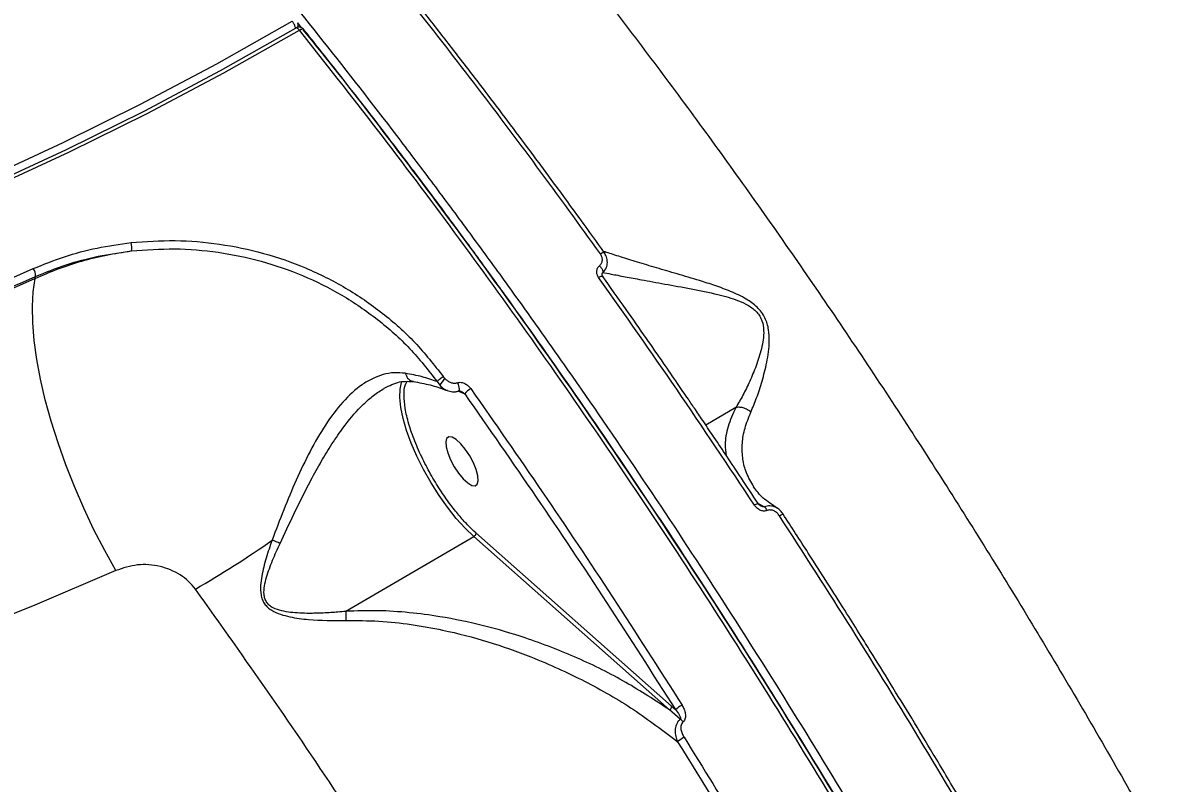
# Model space of a CAD drawing. Header units: millimetres. Extents: x -5609 to 5139, y -3980 to 3221.
# Drawn here: x 2869.7 to 3054.2, y -68.9 to 53.6 of the extents above; entities that cross this region are included whole.
import ezdxf

# ---------------------------------------------------------------- set-up
doc = ezdxf.new("R2010")
doc.units = ezdxf.units.MM
doc.layers.add('DIKOM_ОБЪЕКТ', color=7, linetype='Continuous')
doc.layers.add('DIKOM_РАЗМЕР_ОБЪЕКТА', color=7, linetype='Continuous')
doc.styles.add('style1', font='arial.ttf', dxfattribs={"width": 0.8})
doc.dimstyles.new('1-50', dxfattribs={"dimtxt": 300, "dimasz": 200, "dimexe": 100, "dimexo": 0, "dimgap": 100, "dimtad": 1, "dimtxsty": 'style1', "dimcen": 200, "dimclrd": 7, "dimclre": 7, "dimclrt": 7, "dimadec": 1, "dimazin": 2, "dimtfac": 1, "dimtmove": 0, "dimatfit": 2, "dimfxl": 0, "dimlwd": 25, "dimlwe": 18, "dimarcsym": 0})

# ---------------------------------------------------------------- blocks, each defined once
blk = doc.blocks.new('A$Cc336a1e3')
at = {"color": 7, "linetype": 'Continuous', "lineweight": 15}
for p, q in [((5734.13, 1325.81), (5734.18, 1326.15)), ((5691.85, 1285.36), (5691.9, 1285.69)), ((5756.61, 1268.73), (5757.03, 1268.15)), ((5757.89, 1269.18), (5757.56, 1269.56)), ((5757.88, 1267.43), (5758.21, 1267.3)), ((5807.62, 1251.75), (5807.45, 1252.1)), ((5741.91, 1231.73), (5762.49, 1243.77)), ((5762.49, 1243.77), (5794.04, 1215.83)), ((5794.37, 1216.43), (5762.82, 1244.37)), ((5794.37, 1216.43), (5795, 1215.88)), ((5795.78, 1214.34), (5794.04, 1215.83))]:
    blk.add_line(p, q, dxfattribs=at)
at = {"color": 8, "linetype": 'Continuous', "lineweight": 15}
for p, q in [((5734.76, 1325.75), (5734.14, 1326.52)), ((5760.06, 1267.22), (5761.04, 1266.75)), ((5804.71, 1264.56), (5799.89, 1261.73)), ((5808.33, 1249.07), (5809.34, 1248.57))]:
    blk.add_line(p, q, dxfattribs=at)
at = {"color": 7, "linetype": 'Continuous', "lineweight": 15, "flags": 128}
for points in [[(5453.86, 1257.97), (5467.77, 1257.53), (5481.68, 1257.47), (5495.57, 1257.79), (5509.44, 1258.48), (5523.28, 1259.56), (5537.08, 1261.01), (5550.83, 1262.83), (5564.52, 1265.04), (5578.15, 1267.61), (5591.7, 1270.56), (5605.17, 1273.88), (5618.54, 1277.56), (5631.81, 1281.61), (5644.97, 1286.03), (5658, 1290.8), (5670.92, 1295.93), (5683.69, 1301.41), (5696.32, 1307.25), (5708.79, 1313.42), (5721.11, 1319.94), (5733.25, 1326.8)], [(5453.89, 1256.75), (5467.83, 1256.31), (5481.76, 1256.25), (5495.68, 1256.57), (5509.59, 1257.26), (5523.46, 1258.34), (5537.28, 1259.79), (5551.07, 1261.63), (5564.79, 1263.83), (5578.44, 1266.41), (5592.02, 1269.37), (5605.52, 1272.69), (5618.92, 1276.39), (5632.22, 1280.44), (5645.4, 1284.87), (5658.47, 1289.65), (5671.41, 1294.79), (5684.21, 1300.29), (5696.86, 1306.13), (5709.37, 1312.32), (5721.71, 1318.86), (5733.88, 1325.73)], [(5454.18, 1256.31), (5468.13, 1255.87), (5482.08, 1255.81), (5496.01, 1256.13), (5509.93, 1256.83), (5523.81, 1257.9), (5537.65, 1259.36), (5551.44, 1261.19), (5565.18, 1263.4), (5578.84, 1265.98), (5592.44, 1268.94), (5605.94, 1272.27), (5619.35, 1275.96), (5632.66, 1280.03), (5645.86, 1284.45), (5658.94, 1289.24), (5671.89, 1294.39), (5684.7, 1299.89), (5697.37, 1305.74), (5709.88, 1311.93), (5722.23, 1318.47), (5734.41, 1325.35)], [(5782.91, 1289.33), (5783.06, 1289.41), (5783.2, 1289.47), (5783.32, 1289.52), (5783.42, 1289.54), (5783.5, 1289.55), (5783.56, 1289.53), (5783.59, 1289.49), (5783.58, 1289.44)], [(5674.95, 1279.95), (5677.04, 1280.8), (5679.12, 1281.65), (5681.19, 1282.51), (5683.27, 1283.38), (5685.34, 1284.26), (5687.4, 1285.15), (5689.46, 1286.04), (5691.52, 1286.95)], [(5691.85, 1285.36), (5689.77, 1284.44), (5687.69, 1283.54), (5685.61, 1282.64), (5683.52, 1281.76), (5681.43, 1280.88), (5679.33, 1280.01), (5677.23, 1279.15), (5675.13, 1278.3)], [(5675.29, 1278.68), (5677.38, 1279.53), (5679.46, 1280.38), (5681.54, 1281.24), (5683.62, 1282.12), (5685.69, 1283), (5687.76, 1283.89), (5689.83, 1284.78), (5691.9, 1285.69)], [(5704.84, 1238.29), (5703.03, 1241.52), (5701.3, 1244.87), (5699.67, 1248.32), (5698.15, 1251.82), (5696.76, 1255.35), (5695.51, 1258.88), (5694.4, 1262.37), (5693.46, 1265.79), (5692.68, 1269.12), (5692.08, 1272.31), (5691.66, 1275.34), (5691.43, 1278.19), (5691.38, 1280.82), (5691.52, 1283.22), (5691.85, 1285.36)], [(5758.49, 1259.84), (5758.13, 1259.59), (5757.98, 1259.04), (5758.04, 1258.23), (5758.3, 1257.24), (5758.76, 1256.13), (5759.36, 1255.01), (5760.06, 1253.96), (5760.8, 1253.06), (5761.53, 1252.4), (5762.18, 1252.02), (5762.71, 1251.95), (5763.06, 1252.2), (5763.22, 1252.75), (5763.16, 1253.56), (5762.89, 1254.55), (5762.44, 1255.66), (5761.84, 1256.78), (5761.14, 1257.83), (5760.39, 1258.73), (5759.66, 1259.39), (5759.01, 1259.77), (5758.49, 1259.84)], [(5704.84, 1238.29), (5691.78, 1232.7), (5678.6, 1227.45), (5665.29, 1222.53), (5651.87, 1217.95), (5638.35, 1213.7), (5624.72, 1209.8), (5611.01, 1206.23), (5597.21, 1203.02), (5583.34, 1200.15), (5569.4, 1197.63), (5555.39, 1195.45), (5541.34, 1193.63), (5527.24, 1192.16), (5513.1, 1191.05)]]:
    blk.add_lwpolyline(points, dxfattribs=at)
at = {"color": 8, "linetype": 'Continuous', "lineweight": 15, "flags": 128}
for points in [[(5782.62, 1285.52), (5782.78, 1285.6), (5782.92, 1285.67), (5783.05, 1285.72), (5783.15, 1285.74), (5783.23, 1285.74), (5783.28, 1285.72), (5783.29, 1285.69)], [(5762.49, 1243.77), (5761.09, 1245.12), (5759.68, 1246.7), (5758.27, 1248.48), (5756.91, 1250.41), (5755.61, 1252.45), (5754.42, 1254.57), (5753.35, 1256.71), (5752.43, 1258.82), (5751.68, 1260.87), (5751.11, 1262.8), (5750.74, 1264.58), (5750.58, 1266.17), (5750.62, 1267.52), (5750.87, 1268.62), (5750.93, 1268.75)], [(5759.86, 1268.55), (5759.97, 1268.29), (5760.06, 1268.03), (5760.12, 1267.77), (5760.15, 1267.54), (5760.14, 1267.37), (5760.09, 1267.26), (5760.06, 1267.23)], [(5807.71, 1248.84), (5807.87, 1248.93), (5808.01, 1249), (5808.13, 1249.05), (5808.23, 1249.09), (5808.29, 1249.1), (5808.33, 1249.09), (5808.34, 1249.09)], [(5811.75, 1247.13), (5811.9, 1247.21), (5812.03, 1247.28), (5812.15, 1247.34), (5812.25, 1247.37), (5812.32, 1247.39), (5812.36, 1247.39), (5812.38, 1247.37), (5812.37, 1247.36)]]:
    blk.add_lwpolyline(points, dxfattribs=at)
at = {"color": 7, "linetype": 'Continuous', "lineweight": 15}
for centre, radius, start, end in [((5703.63, 1290.27), 3.75, 352.6957, 13.2509), ((5689.83, 1285.76), 2.07, 358.0821, 34.9482), ((5760.14, 1266.42), 3.56, 129.2597, 151.0532), ((5763.27, 1265.19), 2.72, 117.3799, 145.0474), ((5808.37, 1247.39), 1.52, 22.2416, 50.6757), ((5637.41, 1374.49), 160.66, 299.9578, 305.1884), ((5724.24, 1227.06), 17.12, 65.7386, 70.3797), ((5793.74, 1216.4), 0.636, 298.1381, 3.4667), ((5799.15, 1211.03), 6.38, 118.9985, 130.5668), ((5794.45, 1212.48), 2.28, 38.9405, 54.5864), ((5800.25, 1204.59), 7.85, 119.482, 128.6433)]:
    blk.add_arc(centre, radius, start, end, dxfattribs=at)
at = {"color": 8, "linetype": 'Continuous', "lineweight": 15}
blk.add_arc((5758.5, 1269.04), 1.72, 211.1813, 261.3606, dxfattribs=at)
at = {"color": 7, "linetype": 'Continuous', "lineweight": 15}
for points, knots in [([(5846.46, 1626.73), (5852.74, 1625.24), (5865.3, 1622.26), (5884.56, 1617.03), (5904.06, 1611.25), (5923.8, 1604.87), (5943.27, 1598.08), (5962.4, 1590.93), (5981.15, 1583.49), (5996.6, 1576.98), (6008.74, 1571.67), (6017.56, 1567.7), (6026.37, 1563.64), (6035.16, 1559.49), (6047.17, 1553.68), (6062.43, 1546.02), (6080.89, 1536.29), (6099.35, 1526.08), (6117.74, 1515.39), (6135.6, 1504.51), (6152.88, 1493.46), (6169.54, 1482.3), (6182.25, 1473.38), (6191.23, 1466.86), (6196.63, 1462.88), (6201.98, 1458.86), (6207.29, 1454.81), (6212.56, 1450.73), (6217.77, 1446.61), (6226.05, 1439.95), (6237.21, 1430.67), (6250.88, 1418.68), (6264.03, 1406.49), (6276.58, 1394.13), (6288.21, 1381.91), (6298.92, 1369.89), (6308.71, 1358.08), (6315.92, 1348.67), (6320.98, 1341.65), (6324.21, 1337), (6327.31, 1332.36), (6330.29, 1327.73), (6333.13, 1323.11), (6337.21, 1316.17), (6342.15, 1306.98), (6347.39, 1295.69), (6351.66, 1284.62), (6354.95, 1273.81), (6357.22, 1263.29), (6358.46, 1253.09), (6358.65, 1243.25), (6357.75, 1233.81), (6355.84, 1224.75), (6353.66, 1219.13), (6352.56, 1216.31)], [0, 0, 0, 0, 0.024819, 0.049681, 0.074585, 0.099531, 0.12452, 0.147881, 0.17128, 0.194715, 0.205777, 0.216847, 0.227925, 0.239011, 0.250105, 0.273561, 0.297359, 0.321499, 0.345981, 0.370806, 0.394284, 0.418061, 0.442135, 0.45031, 0.458518, 0.466761, 0.475037, 0.483347, 0.49169, 0.500068, 0.523695, 0.547624, 0.571855, 0.596389, 0.621225, 0.644678, 0.668395, 0.692375, 0.701869, 0.711403, 0.720978, 0.730593, 0.74025, 0.749946, 0.774408, 0.798991, 0.823694, 0.848519, 0.873464, 0.898529, 0.923716, 0.949023, 0.974451, 1, 1, 1, 1]), ([(6351.57, 1214.27), (6352.68, 1217.08), (6354.9, 1222.69), (6356.86, 1231.73), (6357.81, 1241.15), (6357.67, 1250.97), (6356.51, 1260.92), (6354.42, 1270.95), (6351.5, 1281), (6348.47, 1289.21), (6345.85, 1295.42), (6344, 1299.55), (6342.02, 1303.7), (6339.92, 1307.87), (6337.69, 1312.08), (6333.81, 1319.04), (6327.87, 1328.81), (6319.25, 1341.47), (6309.72, 1354.15), (6299.35, 1366.81), (6288.45, 1379.13), (6277.13, 1391.07), (6265.51, 1402.62), (6256.01, 1411.54), (6249.03, 1417.87), (6244.78, 1421.65), (6240.48, 1425.42), (6236.13, 1429.16), (6231.74, 1432.88), (6227.3, 1436.58), (6218.95, 1443.42), (6206.43, 1453.32), (6189.38, 1466.08), (6171.92, 1478.48), (6154.12, 1490.48), (6138.28, 1500.65), (6124.58, 1509.1), (6113.14, 1515.94), (6101.66, 1522.61), (6090.14, 1529.09), (6078.61, 1535.39), (6067.09, 1541.5), (6055.58, 1547.41), (6041.29, 1554.54), (6024.15, 1562.73), (6004.09, 1571.79), (5983.99, 1580.35), (5963.9, 1588.41), (5943.87, 1595.93), (5923.95, 1602.9), (5904.21, 1609.31), (5884.69, 1615.12), (5865.43, 1620.39), (5852.86, 1623.38), (5846.57, 1624.88)], [0, 0, 0, 0, 0.025552, 0.050983, 0.076294, 0.101484, 0.126553, 0.149842, 0.173026, 0.196104, 0.205143, 0.214165, 0.223171, 0.232161, 0.241135, 0.250092, 0.276443, 0.302492, 0.328238, 0.353682, 0.378823, 0.402016, 0.424946, 0.447612, 0.455186, 0.46273, 0.470244, 0.477729, 0.485183, 0.492607, 0.500002, 0.526532, 0.552719, 0.578564, 0.604068, 0.629229, 0.644783, 0.660202, 0.675488, 0.690641, 0.705659, 0.720545, 0.735296, 0.749914, 0.775113, 0.80027, 0.825384, 0.850457, 0.875486, 0.900474, 0.925419, 0.950322, 0.975182, 1, 1, 1, 1]), ([(6351.98, 1215.39), (6352.21, 1215.95), (6352.76, 1217.23), (6353.47, 1219.17), (6354.12, 1221.08), (6354.62, 1222.7), (6355.02, 1224.07), (6355.75, 1226.84), (6356.65, 1231), (6357.42, 1236.73), (6357.9, 1243.92), (6357.66, 1252.93), (6356.23, 1263.6), (6353.76, 1274.33), (6350.38, 1285.03), (6346.03, 1296.03), (6340.71, 1307.28), (6334.44, 1318.77), (6327.24, 1330.46), (6319.13, 1342.32), (6310.11, 1354.35), (6300.22, 1366.48), (6289.48, 1378.71), (6277.93, 1390.97), (6265.6, 1403.25), (6252.51, 1415.53), (6238.7, 1427.76), (6224.19, 1439.93), (6209.03, 1451.99), (6193.27, 1463.91), (6176.95, 1475.65), (6160.1, 1487.19), (6142.77, 1498.51), (6124.99, 1509.58), (6106.82, 1520.36), (6088.3, 1530.83), (6069.5, 1540.94), (6050.46, 1550.69), (6031.22, 1560.05), (6011.83, 1568.98), (5992.33, 1577.49), (5972.78, 1585.53), (5953.68, 1592.91), (5935.07, 1599.66), (5916.99, 1605.8), (5902.39, 1610.41), (5891.23, 1613.74), (5883.66, 1615.92), (5877.83, 1617.54), (5873.41, 1618.74), (5869.88, 1619.68), (5865.46, 1620.84), (5860.11, 1622.19), (5853.86, 1623.73), (5849.41, 1624.77), (5847.04, 1625.32)], [0, 0, 0, 0, 0.005164, 0.011747, 0.017409, 0.022134, 0.025929, 0.029329, 0.045948, 0.061023, 0.076097, 0.103011, 0.129923, 0.154388, 0.178898, 0.203382, 0.227841, 0.2523, 0.276759, 0.301215, 0.325679, 0.350192, 0.374652, 0.399106, 0.42356, 0.448014, 0.472466, 0.496946, 0.521441, 0.545894, 0.570345, 0.594797, 0.619248, 0.643702, 0.668208, 0.692672, 0.717123, 0.741574, 0.766025, 0.790476, 0.81494, 0.839447, 0.8639, 0.886722, 0.909544, 0.932365, 0.942408, 0.952385, 0.961554, 0.96504, 0.969569, 0.97533, 0.982329, 0.990563, 1, 1, 1, 1]), ([(5651.14, 1417.67), (5655.27, 1413.89), (5663.55, 1406.33), (5676.13, 1393.98), (5688.8, 1380.91), (5701.56, 1367.09), (5714.06, 1352.89), (5726.29, 1338.39), (5738.21, 1323.68), (5747.98, 1311.13), (5755.62, 1301.04), (5761.16, 1293.59), (5766.68, 1286.04), (5772.18, 1278.38), (5779.66, 1267.77), (5789.14, 1253.97), (5800.53, 1236.74), (5811.85, 1218.96), (5823.07, 1200.67), (5833.88, 1182.32), (5844.27, 1163.98), (5854.22, 1145.71), (5861.75, 1131.31), (5867.04, 1120.9), (5870.21, 1114.56), (5873.34, 1108.2), (5876.44, 1101.81), (5879.51, 1095.4), (5882.53, 1088.98), (5887.32, 1078.63), (5893.72, 1064.32), (5901.48, 1046.1), (5908.85, 1027.82), (5915.78, 1009.54), (5922.1, 991.74), (5927.81, 974.45), (5932.91, 957.72), (5936.56, 944.58), (5939.07, 934.89), (5940.64, 928.51), (5942.13, 922.18), (5943.53, 915.91), (5944.84, 909.68), (5946.68, 900.4), (5948.8, 888.27), (5950.82, 873.63), (5952.21, 859.57), (5952.95, 846.13), (5953.04, 833.36), (5952.45, 821.3), (5951.18, 809.99), (5949.22, 799.51), (5946.62, 789.79), (5944.31, 784.09), (5943.15, 781.23)], [0, 0, 0, 0, 0.024819, 0.049681, 0.074585, 0.099531, 0.12452, 0.147882, 0.17128, 0.194715, 0.205777, 0.216847, 0.227925, 0.239011, 0.250105, 0.273561, 0.297359, 0.321499, 0.345981, 0.370806, 0.394284, 0.418061, 0.442135, 0.45031, 0.458518, 0.466761, 0.475037, 0.483347, 0.49169, 0.500068, 0.523695, 0.547624, 0.571855, 0.596389, 0.621225, 0.644678, 0.668395, 0.692375, 0.701869, 0.711403, 0.720978, 0.730593, 0.740249, 0.749946, 0.774408, 0.798991, 0.823695, 0.848519, 0.873464, 0.898529, 0.923716, 0.949023, 0.974451, 1, 1, 1, 1]), ([(5736.74, 1386.37), (5740.01, 1382.78), (5746.55, 1375.6), (5756.36, 1364.27), (5766.14, 1352.59), (5775.88, 1340.52), (5784.99, 1328.83), (5793.49, 1317.59), (5801.38, 1306.86), (5809.27, 1295.84), (5817.14, 1284.52), (5825, 1272.93), (5832.67, 1261.28), (5840.18, 1249.58), (5847.5, 1237.85), (5854.78, 1225.88), (5861.99, 1213.69), (5869.12, 1201.28), (5875.71, 1189.48), (5881.77, 1178.33), (5887.33, 1167.85), (5892.8, 1157.25), (5898.19, 1146.55), (5903.48, 1135.75), (5908.65, 1124.87), (5914.75, 1111.69), (5921.62, 1096.18), (5929.09, 1078.39), (5936.16, 1060.56), (5941.81, 1045.32), (5946.25, 1032.66), (5949.63, 1022.54), (5952.85, 1012.48), (5955.87, 1002.47), (5958.7, 992.55), (5961.33, 982.71), (5964.01, 971.98), (5966.62, 960.42), (5969.07, 948.15), (5971.1, 936.17), (5972.72, 924.52), (5973.99, 912.44), (5974.78, 900.08), (5974.93, 887.65), (5974.45, 875.89), (5973.55, 868.73), (5973.1, 865.15)], [0, 0, 0, 0, 0.025201, 0.050426, 0.075478, 0.100439, 0.125533, 0.145965, 0.166556, 0.187307, 0.208217, 0.229287, 0.250515, 0.270801, 0.291287, 0.311973, 0.332861, 0.35395, 0.375239, 0.39266, 0.410236, 0.427968, 0.445856, 0.463899, 0.482097, 0.500451, 0.530196, 0.560356, 0.590931, 0.62192, 0.639817, 0.657849, 0.676016, 0.69432, 0.712759, 0.731334, 0.750044, 0.774713, 0.799566, 0.824602, 0.849822, 0.875227, 0.906171, 0.937281, 0.968557, 1, 1, 1, 1]), ([(5782.91, 1289.33), (5779.51, 1294.03), (5772.73, 1303.4), (5762.49, 1316.99), (5752.26, 1330.16), (5745.43, 1338.6), (5742.03, 1342.8)], [0, 0, 0, 0, 0.253117, 0.504157, 0.753117, 1, 1, 1, 1]), ([(5783.53, 1289.54), (5782.3, 1291.26), (5780.09, 1294.32), (5777.15, 1298.36), (5774.86, 1301.49), (5772.95, 1304.07), (5769.35, 1308.91), (5764.78, 1314.97), (5759.37, 1322.02), (5755.91, 1326.45), (5753.36, 1329.69), (5751.43, 1332.12), (5748.99, 1335.18), (5746.02, 1338.88), (5743.86, 1341.53), (5742.69, 1342.96)], [0, 0, 0, 0, 0.091765, 0.164611, 0.218595, 0.261878, 0.306049, 0.484368, 0.598054, 0.702926, 0.737199, 0.783867, 0.843203, 0.915234, 1, 1, 1, 1]), ([(5733.53, 1326.37), (5733.49, 1326.45), (5733.4, 1326.6), (5733.3, 1326.74), (5733.25, 1326.8)], [0, 0, 0, 0, 0.499911, 1, 1, 1, 1]), ([(5733.77, 1325.58), (5733.77, 1325.62), (5733.77, 1325.72), (5733.73, 1325.92), (5733.65, 1326.14), (5733.57, 1326.29), (5733.53, 1326.37)], [0, 0, 0, 0, 0.238733, 0.500026, 0.750012, 1, 1, 1, 1]), ([(5735.13, 1325.48), (5735.06, 1325.54), (5734.92, 1325.7), (5734.62, 1325.84), (5734.26, 1325.87), (5733.98, 1325.81), (5733.87, 1325.72), (5733.85, 1325.71)], [0, 0, 0, 0, 0.194296, 0.433163, 0.688909, 0.952321, 1, 1, 1, 1]), ([(5734.41, 1325.35), (5734.36, 1325.42), (5734.26, 1325.54), (5734.11, 1325.66), (5733.98, 1325.73), (5733.91, 1325.73), (5733.88, 1325.73)], [0, 0, 0, 0, 0.261445, 0.499968, 0.753139, 1, 1, 1, 1]), ([(5734.18, 1326.17), (5734.18, 1326.21), (5734.19, 1326.27), (5734.19, 1326.35), (5734.18, 1326.41), (5734.18, 1326.45), (5734.17, 1326.47), (5734.17, 1326.49), (5734.17, 1326.51), (5734.16, 1326.52), (5734.16, 1326.52), (5734.16, 1326.53), (5734.16, 1326.53), (5734.16, 1326.54)], [0, 0, 0, 0, 0.274907, 0.500812, 0.651887, 0.755566, 0.827726, 0.878432, 0.914088, 0.939228, 0.957, 0.969666, 1, 1, 1, 1]), ([(5735.12, 1325.48), (5735.12, 1325.48), (5735.12, 1325.5), (5735.09, 1325.51), (5735.06, 1325.51)], [0, 0, 0, 0, 0.109102, 1, 1, 1, 1]), ([(5918.53, 752.97), (5919.25, 753.41), (5920.57, 754.21), (5922.29, 755.43), (5923.64, 756.45), (5924.74, 757.32), (5926.66, 758.92), (5929.23, 761.32), (5932.32, 764.78), (5935.8, 769.35), (5939.57, 775.52), (5943.22, 783.47), (5946.14, 792.01), (5948.41, 801.02), (5950.1, 810.75), (5951.23, 821.19), (5951.79, 832.32), (5951.78, 844.11), (5951.19, 856.53), (5950.03, 869.56), (5948.3, 883.16), (5946.02, 897.29), (5943.17, 911.94), (5939.77, 927.05), (5935.83, 942.61), (5931.35, 958.59), (5926.34, 974.93), (5920.83, 991.59), (5914.82, 1008.54), (5908.32, 1025.73), (5901.36, 1043.13), (5893.93, 1060.72), (5886.07, 1078.44), (5877.79, 1096.24), (5869.11, 1114.09), (5860.06, 1131.93), (5850.66, 1149.73), (5840.91, 1167.45), (5830.85, 1185.06), (5820.5, 1202.52), (5809.88, 1219.77), (5799.27, 1236.4), (5788.7, 1252.38), (5778.22, 1267.71), (5769.57, 1279.92), (5762.88, 1289.15), (5758.32, 1295.33), (5754.76, 1300.11), (5751.98, 1303.78), (5749.69, 1306.81), (5746.83, 1310.54), (5743.42, 1314.95), (5739.43, 1320.04), (5736.59, 1323.62), (5735.07, 1325.52)], [0, 0, 0, 0, 0.008284, 0.015266, 0.020951, 0.025593, 0.030082, 0.04711, 0.062155, 0.0772, 0.10406, 0.130953, 0.155407, 0.179821, 0.204233, 0.228644, 0.253053, 0.277462, 0.301906, 0.326348, 0.350755, 0.37516, 0.399564, 0.423969, 0.448373, 0.472813, 0.497251, 0.521655, 0.546057, 0.570459, 0.59486, 0.619263, 0.643705, 0.668139, 0.69254, 0.716942, 0.741343, 0.765744, 0.790146, 0.814589, 0.83902, 0.863422, 0.886197, 0.908971, 0.931747, 0.941768, 0.951637, 0.960636, 0.964312, 0.96912, 0.975093, 0.98224, 0.990552, 1, 1, 1, 1]), ([(5691.52, 1286.95), (5693.18, 1287.62), (5696.49, 1288.96), (5701.78, 1290.36), (5705.44, 1290.87), (5707.27, 1291.13)], [0, 0, 0, 0, 0.333875, 0.666021, 1, 1, 1, 1]), ([(5707.27, 1291.13), (5709.64, 1291.3), (5714.36, 1291.64), (5721.55, 1291.02), (5728.63, 1289.56), (5735.47, 1287.18), (5741.93, 1283.95), (5747.85, 1279.9), (5753.19, 1275.14), (5756.1, 1271.43), (5757.56, 1269.56)], [0, 0, 0, 0, 0.124824, 0.249214, 0.374558, 0.498945, 0.624292, 0.749046, 0.873924, 1, 1, 1, 1]), ([(5707.34, 1289.8), (5709.66, 1289.97), (5714.29, 1290.31), (5721.34, 1289.7), (5728.27, 1288.28), (5734.98, 1285.96), (5741.3, 1282.81), (5747.1, 1278.84), (5752.33, 1274.19), (5755.18, 1270.56), (5756.61, 1268.73)], [0, 0, 0, 0, 0.124997, 0.249514, 0.374923, 0.499325, 0.624632, 0.749296, 0.874061, 1, 1, 1, 1]), ([(5691.85, 1285.36), (5693.07, 1285.89), (5695.5, 1286.96), (5699.34, 1288.2), (5703.28, 1289.19), (5705.99, 1289.59), (5707.34, 1289.8)], [0, 0, 0, 0, 0.251202, 0.500429, 0.749453, 1, 1, 1, 1]), ([(5691.9, 1285.69), (5693.52, 1286.35), (5696.76, 1287.66), (5701.96, 1289.04), (5705.54, 1289.54), (5707.34, 1289.8)], [0, 0, 0, 0, 0.33402, 0.665987, 1, 1, 1, 1]), ([(5782.76, 1287.39), (5782.89, 1287.52), (5783.13, 1287.78), (5783.25, 1288.31), (5783.19, 1288.85), (5783, 1289.17), (5782.91, 1289.33)], [0, 0, 0, 0, 0.249667, 0.499418, 0.749591, 1, 1, 1, 1]), ([(5783.19, 1286.2), (5783.4, 1286.42), (5783.82, 1286.84), (5784.06, 1287.72), (5784.01, 1288.63), (5783.72, 1289.17), (5783.58, 1289.44)], [0, 0, 0, 0, 0.25575, 0.506755, 0.754065, 1, 1, 1, 1]), ([(5782.62, 1285.52), (5782.53, 1285.67), (5782.35, 1285.98), (5782.29, 1286.51), (5782.41, 1287.02), (5782.64, 1287.27), (5782.76, 1287.39)], [0, 0, 0, 0, 0.250467, 0.500533, 0.750313, 1, 1, 1, 1]), ([(5783.28, 1285.71), (5783.25, 1285.77), (5783.18, 1285.88), (5783.16, 1286.04), (5783.18, 1286.17), (5783.25, 1286.24), (5783.28, 1286.27)], [0, 0, 0, 0, 0.29735, 0.569474, 0.804814, 1, 1, 1, 1]), ([(5807.71, 1248.84), (5803.56, 1255.1), (5795.31, 1267.53), (5786.83, 1279.55), (5782.62, 1285.52)], [0, 0, 0, 0, 0.503042, 1, 1, 1, 1]), ([(5808.31, 1249.1), (5807.41, 1250.46), (5805.74, 1253.01), (5803.38, 1256.55), (5801.36, 1259.56), (5799.67, 1262.07), (5798.28, 1264.12), (5796.87, 1266.19), (5795.16, 1268.69), (5792.91, 1271.97), (5790.15, 1275.95), (5786.87, 1280.63), (5784.51, 1283.95), (5783.24, 1285.74)], [0, 0, 0, 0, 0.108949, 0.204131, 0.285569, 0.35328, 0.407271, 0.452492, 0.522293, 0.611922, 0.721392, 0.850733, 1, 1, 1, 1]), ([(5751.46, 1270.08), (5750.86, 1270.14), (5749.66, 1270.25), (5747.88, 1269.92), (5746.15, 1269.26), (5743.93, 1267.94), (5741.33, 1265.56), (5738.55, 1261.84), (5736.08, 1257.54), (5733.86, 1252.89), (5731.84, 1248.05), (5730.61, 1244.81), (5729.99, 1243.19)], [0, 0, 0, 0, 0.062485, 0.125535, 0.188143, 0.250778, 0.375721, 0.500864, 0.625324, 0.750541, 0.874745, 1, 1, 1, 1]), ([(5756.61, 1268.73), (5755.82, 1269.01), (5754.24, 1269.56), (5752.39, 1269.91), (5751.46, 1270.08)], [0, 0, 0, 0, 0.501542, 1, 1, 1, 1]), ([(5748.06, 1267.68), (5748.9, 1268.09), (5750.57, 1268.91), (5752.14, 1268.78), (5752.92, 1268.72)], [0, 0, 0, 0, 0.5038, 1, 1, 1, 1]), ([(5752.74, 1268.75), (5753.68, 1268.58), (5755.55, 1268.24), (5757.1, 1267.7), (5757.88, 1267.43)], [0, 0, 0, 0, 0.499134, 1, 1, 1, 1]), ([(5756.61, 1268.73), (5756.65, 1268.79), (5756.72, 1268.91), (5756.96, 1269.14), (5757.26, 1269.37), (5757.46, 1269.5), (5757.56, 1269.56)], [0, 0, 0, 0, 0.241207, 0.500071, 0.758764, 1, 1, 1, 1]), ([(5757.89, 1269.18), (5758.03, 1269.06), (5758.3, 1268.82), (5758.8, 1268.57), (5759.25, 1268.47), (5759.61, 1268.48), (5759.78, 1268.53), (5759.86, 1268.55)], [0, 0, 0, 0, 0.250624, 0.500025, 0.749905, 0.875219, 1, 1, 1, 1]), ([(5759.86, 1268.55), (5759.96, 1268.58), (5760.16, 1268.63), (5760.58, 1268.62), (5761.09, 1268.45), (5761.63, 1268.09), (5761.89, 1267.77), (5762.02, 1267.6)], [0, 0, 0, 0, 0.124868, 0.250301, 0.499801, 0.749633, 1, 1, 1, 1]), ([(5758.21, 1267.3), (5758.5, 1267.21), (5758.94, 1267.08), (5759.57, 1267.09), (5759.89, 1267.18), (5760.06, 1267.23)], [0, 0, 0, 0, 0.466749, 0.724533, 1, 1, 1, 1]), ([(5760.06, 1267.23), (5760.06, 1267.23), (5760.07, 1267.24), (5760.1, 1267.24), (5760.14, 1267.24), (5760.21, 1267.24), (5760.33, 1267.21), (5760.42, 1267.17), (5760.46, 1267.15)], [0, 0, 0, 0, 0.106825, 0.208257, 0.312682, 0.426613, 0.689897, 1, 1, 1, 1]), ([(5761.04, 1266.75), (5764.89, 1261.23), (5772.6, 1250.19), (5783.94, 1233.21), (5791.31, 1221.65), (5795, 1215.88)], [0, 0, 0, 0, 0.333321, 0.666683, 1, 1, 1, 1]), ([(5762.02, 1267.6), (5765.87, 1262.08), (5773.59, 1251.03), (5784.95, 1234), (5792.35, 1222.41), (5796.06, 1216.61)], [0, 0, 0, 0, 0.33281, 0.666144, 1, 1, 1, 1]), ([(5804.71, 1264.56), (5804.72, 1264.56), (5804.72, 1264.56), (5804.72, 1264.56), (5804.72, 1264.56), (5804.73, 1264.56)], [0, 0, 0, 0, 0.560036, 0.789446, 1, 1, 1, 1]), ([(5807.14, 1263.82), (5806.92, 1263.99), (5806.49, 1264.32), (5805.78, 1264.55), (5805.19, 1264.62), (5804.86, 1264.58), (5804.73, 1264.56)], [0, 0, 0, 0, 0.323686, 0.605717, 0.832023, 1, 1, 1, 1]), ([(5811.39, 1248.38), (5810.59, 1248.9), (5808.99, 1249.92), (5808.07, 1251.15), (5807.6, 1251.77)], [0, 0, 0, 0, 0.502059, 1, 1, 1, 1]), ([(5809.78, 1247.97), (5809.69, 1247.94), (5809.5, 1247.88), (5809.1, 1247.87), (5808.61, 1248.01), (5808.09, 1248.36), (5807.84, 1248.68), (5807.71, 1248.84)], [0, 0, 0, 0, 0.12479, 0.250042, 0.499404, 0.749229, 1, 1, 1, 1]), ([(5808.83, 1248.65), (5808.73, 1248.7), (5808.54, 1248.82), (5808.41, 1249), (5808.34, 1249.09)], [0, 0, 0, 0, 0.477629, 1, 1, 1, 1]), ([(5811.75, 1247.13), (5811.63, 1247.28), (5811.4, 1247.59), (5810.9, 1247.93), (5810.43, 1248.06), (5810.05, 1248.05), (5809.87, 1247.99), (5809.78, 1247.97)], [0, 0, 0, 0, 0.250833, 0.500688, 0.749911, 0.87532, 1, 1, 1, 1]), ([(5812.37, 1247.39), (5812.23, 1247.58), (5811.95, 1247.96), (5811.55, 1248.24), (5811.34, 1248.38)], [0, 0, 0, 0, 0.492639, 1, 1, 1, 1]), ([(5857.52, 1171.15), (5853.81, 1177.74), (5846.46, 1190.84), (5835.04, 1210.12), (5823.51, 1228.9), (5815.65, 1241.08), (5811.75, 1247.13)], [0, 0, 0, 0, 0.255517, 0.507355, 0.755516, 1, 1, 1, 1]), ([(5858.05, 1171.5), (5856.93, 1173.51), (5854.88, 1177.18), (5852.06, 1182.18), (5849.78, 1186.17), (5847.91, 1189.42), (5846.25, 1192.3), (5843.84, 1196.44), (5840.61, 1201.93), (5836.76, 1208.39), (5833.09, 1214.46), (5829.72, 1219.97), (5826.97, 1224.42), (5824.64, 1228.15), (5822.44, 1231.65), (5819.63, 1236.08), (5816.2, 1241.44), (5813.69, 1245.31), (5812.34, 1247.39)], [0, 0, 0, 0, 0.077829, 0.142485, 0.194024, 0.233043, 0.269229, 0.306095, 0.39506, 0.484372, 0.560149, 0.634793, 0.702857, 0.737131, 0.783798, 0.843135, 0.915181, 1, 1, 1, 1]), ([(5762.82, 1244.37), (5762.83, 1244.32), (5762.83, 1244.22), (5762.76, 1244.04), (5762.65, 1243.88), (5762.54, 1243.81), (5762.49, 1243.77)], [0, 0, 0, 0, 0.249991, 0.499981, 0.750041, 1, 1, 1, 1]), ([(5729.99, 1243.19), (5729.67, 1242.23), (5729.02, 1240.31), (5728.39, 1237.88), (5728.12, 1235.89), (5728.14, 1234.62), (5728.4, 1233.63), (5728.76, 1232.93), (5729.28, 1232.34), (5730.13, 1231.72), (5731.34, 1231.21), (5733.33, 1230.7), (5736.86, 1230.23), (5739.88, 1230.23), (5741.88, 1230.24)], [0, 0, 0, 0, 0.124297, 0.24931, 0.312373, 0.375885, 0.408195, 0.440653, 0.47302, 0.505323, 0.568885, 0.631348, 0.755418, 1, 1, 1, 1]), ([(5741.9, 1231.72), (5741.46, 1231.68), (5740.66, 1231.6), (5739.44, 1231.51), (5738.25, 1231.44), (5737.08, 1231.4), (5735.81, 1231.39), (5734.47, 1231.42), (5732.99, 1231.53), (5731.55, 1231.77), (5730.38, 1232.13), (5729.58, 1232.64), (5729.11, 1233.15), (5728.81, 1233.77), (5728.65, 1234.67), (5728.75, 1235.84), (5729.21, 1237.68), (5730.06, 1239.97), (5730.87, 1241.77), (5731.28, 1242.67)], [0, 0, 0, 0, 0.056328, 0.102931, 0.155313, 0.20788, 0.252736, 0.316125, 0.378916, 0.44103, 0.502197, 0.532111, 0.561441, 0.590877, 0.620858, 0.682049, 0.74481, 0.871973, 1, 1, 1, 1]), ([(5717.64, 1235.29), (5717.28, 1235.73), (5716.58, 1236.59), (5714.74, 1237.99), (5711.94, 1239.14), (5708.24, 1239.42), (5705.98, 1238.67), (5704.84, 1238.29)], [0, 0, 0, 0, 0.118474, 0.237236, 0.481615, 0.73706, 1, 1, 1, 1]), ([(5859.26, 764.41), (5860.73, 765.69), (5863.67, 768.23), (5867.56, 772.86), (5871.05, 778.04), (5874.11, 783.82), (5876.51, 789.62), (5878.37, 795.25), (5879.8, 800.56), (5881, 806.14), (5881.97, 811.98), (5882.71, 818.07), (5883.22, 824.39), (5883.59, 832.83), (5883.56, 843.63), (5882.77, 857.12), (5881.28, 871.18), (5879.41, 883.69), (5877.5, 894.36), (5875.76, 903.01), (5873.83, 911.76), (5871.71, 920.62), (5869.4, 929.56), (5866.92, 938.59), (5864.03, 948.5), (5860.68, 959.31), (5856.81, 971.03), (5852.71, 982.81), (5848.38, 994.6), (5843.85, 1006.41), (5839.02, 1018.42), (5833.91, 1030.64), (5828.51, 1043.04), (5822.92, 1055.38), (5817.16, 1067.65), (5811.25, 1079.83), (5804.03, 1094.22), (5795.39, 1110.77), (5785.2, 1129.38), (5774.74, 1147.66), (5763.96, 1165.7), (5752.87, 1183.47), (5741.42, 1201.08), (5729.69, 1218.41), (5721.65, 1229.67), (5717.64, 1235.29)], [0, 0, 0, 0, 0.025182, 0.050257, 0.075225, 0.100087, 0.124843, 0.143028, 0.161119, 0.179116, 0.197019, 0.214827, 0.232542, 0.250163, 0.282871, 0.315161, 0.347035, 0.378492, 0.396282, 0.413936, 0.431454, 0.448835, 0.466081, 0.48319, 0.500164, 0.521591, 0.542805, 0.563807, 0.584596, 0.605174, 0.625539, 0.646847, 0.667953, 0.688858, 0.709563, 0.730066, 0.750369, 0.782153, 0.81358, 0.84465, 0.875361, 0.906467, 0.937368, 0.968702, 1, 1, 1, 1]), ([(5741.9, 1231.72), (5741.89, 1231.5), (5741.86, 1231.07), (5741.87, 1230.52), (5741.88, 1230.24)], [0, 0, 0, 0, 0.49992, 1, 1, 1, 1]), ([(5741.9, 1231.72), (5741.9, 1231.72), (5741.9, 1231.72), (5741.9, 1231.72), (5741.91, 1231.73), (5741.91, 1231.73)], [0, 0, 0, 0, 0.186987, 0.422436, 1, 1, 1, 1]), ([(5794.04, 1215.83), (5791.74, 1217.35), (5787.13, 1220.4), (5779.32, 1224.27), (5771.6, 1227.29), (5764.12, 1229.48), (5757.84, 1230.8), (5752.11, 1231.55), (5747.07, 1231.9), (5743.62, 1231.79), (5741.91, 1231.73)], [0, 0, 0, 0, 0.166002, 0.332567, 0.499547, 0.624702, 0.749231, 0.832965, 0.916746, 1, 1, 1, 1]), ([(5741.88, 1230.24), (5743.66, 1230.24), (5747.24, 1230.24), (5752.45, 1229.65), (5758.35, 1228.6), (5764.84, 1226.89), (5772.54, 1224.18), (5780.45, 1220.56), (5788.41, 1216.01), (5793.03, 1212.48), (5795.35, 1210.72)], [0, 0, 0, 0, 0.082542, 0.165764, 0.248742, 0.373282, 0.498896, 0.666662, 0.833319, 1, 1, 1, 1]), ([(5796.06, 1216.61), (5796.18, 1216.39), (5796.42, 1215.96), (5796.62, 1215.24), (5796.63, 1214.63), (5796.48, 1214.17), (5796.31, 1214), (5796.23, 1213.91)], [0, 0, 0, 0, 0.249082, 0.498958, 0.748932, 0.874423, 1, 1, 1, 1]), ([(5795.78, 1214.34), (5795.64, 1214.22), (5795.38, 1213.97), (5795.06, 1213.35), (5794.9, 1212.53), (5795, 1211.57), (5795.23, 1211), (5795.35, 1210.72)], [0, 0, 0, 0, 0.144751, 0.282663, 0.53638, 0.772394, 1, 1, 1, 1]), ([(5795, 1215.88), (5795.22, 1215.6), (5795.54, 1215.21), (5795.78, 1214.72), (5795.82, 1214.5), (5795.81, 1214.4), (5795.79, 1214.36), (5795.78, 1214.34)], [0, 0, 0, 0, 0.571438, 0.823291, 0.924592, 0.965507, 1, 1, 1, 1]), ([(5796.23, 1213.91), (5796.15, 1213.84), (5796, 1213.68), (5795.85, 1213.26), (5795.86, 1212.69), (5796.05, 1212.03), (5796.27, 1211.62), (5796.39, 1211.42)], [0, 0, 0, 0, 0.125675, 0.2512, 0.501194, 0.750958, 1, 1, 1, 1]), ([(5795.35, 1210.72), (5799.5, 1204.01), (5807.79, 1190.61), (5819.8, 1170.15), (5827.48, 1156.37), (5831.31, 1149.48)], [0, 0, 0, 0, 0.333513, 0.666491, 1, 1, 1, 1]), ([(5796.39, 1211.42), (5799.47, 1206.45), (5805.67, 1196.47), (5814.75, 1181.23), (5823.72, 1165.75), (5829.52, 1155.29), (5832.43, 1150.05)], [0, 0, 0, 0, 0.246884, 0.495845, 0.746884, 1, 1, 1, 1])]:
    blk.add_open_spline(points, degree=3, knots=knots, dxfattribs=at)
at = {"color": 8, "linetype": 'Continuous', "lineweight": 15}
for points, knots in [([(6353.67, 1272.54), (6353.66, 1272.59), (6352.91, 1276.16), (6350.47, 1283.56), (6346.28, 1294.72), (6340.97, 1306.18), (6334.71, 1317.85), (6327.47, 1329.73), (6319.26, 1341.82), (6310.08, 1354.11), (6299.97, 1366.55), (6288.98, 1379.05), (6277.17, 1391.58), (6264.56, 1404.09), (6251.16, 1416.61), (6236.97, 1429.11), (6222.02, 1441.57), (6206.39, 1453.91), (6190.16, 1466.08), (6173.39, 1478.03), (6156.09, 1489.77), (6138.25, 1501.29), (6119.92, 1512.56), (6101.17, 1523.53), (6082.13, 1534.13), (6062.85, 1544.33), (6043.36, 1554.13), (6023.65, 1563.52), (6003.75, 1572.49), (5983.72, 1581.01), (5963.69, 1589.02), (5943.75, 1596.5), (5923.95, 1603.41), (5904.28, 1609.78), (5884.75, 1615.59), (5865.38, 1620.86), (5852.71, 1623.87), (5846.36, 1625.37)], [0, 0, 0, 0, 0.000445, 0.029977, 0.059492, 0.088897, 0.118182, 0.147437, 0.176763, 0.20622, 0.235762, 0.265243, 0.294546, 0.323812, 0.353102, 0.382477, 0.412, 0.441529, 0.47092, 0.500234, 0.529534, 0.558879, 0.588414, 0.617937, 0.647358, 0.676663, 0.705915, 0.73522, 0.764663, 0.794187, 0.823692, 0.853036, 0.88229, 0.911571, 0.940941, 0.970423, 1, 1, 1, 1]), ([(5734.14, 1326.53), (5734.16, 1326.44), (5734.21, 1326.26), (5734.15, 1325.99), (5734.04, 1325.79), (5733.93, 1325.71), (5733.91, 1325.69)], [0, 0, 0, 0, 0.296469, 0.592796, 0.889243, 1, 1, 1, 1]), ([(5735.06, 1325.51), (5735.03, 1325.52), (5734.96, 1325.56), (5734.77, 1325.52), (5734.59, 1325.45), (5734.49, 1325.39), (5734.43, 1325.37), (5734.42, 1325.36), (5734.41, 1325.35), (5734.41, 1325.35)], [0, 0, 0, 0, 0.227294, 0.612655, 0.806251, 0.944339, 0.982371, 0.993698, 1, 1, 1, 1]), ([(5919.48, 753.65), (5921.14, 754.71), (5924.9, 757.11), (5930.03, 762.04), (5934.87, 768.03), (5938.99, 774.76), (5942.45, 782.11), (5944.76, 788.56), (5946.25, 793.68), (5947.15, 797.16), (5947.96, 800.75), (5948.68, 804.44), (5949.31, 808.24), (5950.22, 814.66), (5951.09, 824.03), (5951.47, 836.84), (5951.13, 850.31), (5950.09, 864.38), (5948.44, 878.66), (5946.23, 893.04), (5943.54, 907.44), (5941.05, 918.93), (5939.08, 927.26), (5937.85, 932.3), (5936.56, 937.36), (5935.22, 942.44), (5933.83, 947.55), (5932.39, 952.67), (5929.62, 962.26), (5925.26, 976.44), (5918.9, 995.39), (5912, 1014.44), (5904.6, 1033.52), (5897.71, 1050.24), (5891.56, 1064.52), (5886.29, 1076.34), (5880.89, 1088.09), (5875.36, 1099.77), (5869.71, 1111.37), (5863.95, 1122.86), (5858.1, 1134.25), (5850.7, 1148.26), (5841.62, 1164.89), (5830.69, 1184.08), (5819.45, 1203.04), (5807.91, 1221.73), (5796.11, 1240.09), (5784.09, 1258.09), (5771.87, 1275.67), (5759.5, 1292.77), (5747.02, 1309.41), (5738.61, 1320.04), (5734.41, 1325.35)], [0, 0, 0, 0, 0.021129, 0.047823, 0.074389, 0.099069, 0.123638, 0.148094, 0.157673, 0.167234, 0.176778, 0.186304, 0.195814, 0.205306, 0.233231, 0.260835, 0.288119, 0.315082, 0.341726, 0.366304, 0.390603, 0.414623, 0.422649, 0.430644, 0.438607, 0.446538, 0.454437, 0.462305, 0.470141, 0.498255, 0.526006, 0.553395, 0.580422, 0.607086, 0.623568, 0.639909, 0.656108, 0.672165, 0.688081, 0.703855, 0.719488, 0.734979, 0.761683, 0.788342, 0.814956, 0.841526, 0.86805, 0.89453, 0.920965, 0.947355, 0.9737, 1, 1, 1, 1]), ([(5941.78, 781.55), (5942.92, 784.36), (5945.19, 789.96), (5947.76, 799.49), (5949.72, 809.78), (5951, 820.89), (5951.62, 832.81), (5951.58, 845.53), (5950.87, 859.03), (5949.5, 873.23), (5947.46, 888.07), (5944.78, 903.47), (5941.45, 919.44), (5937.49, 935.98), (5932.88, 953.06), (5927.64, 970.62), (5921.81, 988.54), (5915.41, 1006.76), (5908.47, 1025.23), (5900.97, 1043.96), (5892.92, 1062.95), (5884.34, 1082.13), (5875.28, 1101.41), (5865.77, 1120.68), (5855.86, 1139.89), (5845.56, 1159.03), (5834.85, 1178.09), (5823.76, 1197.03), (5812.34, 1215.77), (5800.67, 1234.19), (5788.77, 1252.22), (5776.68, 1269.87), (5764.37, 1287.13), (5751.87, 1303.94), (5742.07, 1316.73), (5736.42, 1323.69), (5735.03, 1325.41)], [0, 0, 0, 0, 0.030202, 0.060266, 0.090216, 0.120094, 0.149962, 0.179946, 0.21009, 0.240216, 0.27023, 0.300123, 0.329984, 0.359918, 0.389984, 0.420138, 0.45023, 0.48014, 0.510012, 0.539909, 0.569893, 0.600027, 0.630169, 0.660168, 0.69009, 0.719996, 0.749949, 0.780096, 0.810231, 0.840262, 0.870174, 0.900031, 0.929944, 0.959997, 0.990132, 1, 1, 1, 1]), ([(5807.14, 1263.82), (5807.46, 1264.57), (5808.09, 1266.07), (5808.98, 1268.79), (5809.76, 1271.82), (5810.18, 1274.64), (5810.08, 1277.09), (5809.63, 1278.71), (5808.89, 1279.92), (5807.93, 1281.01), (5806.24, 1282.22), (5803.89, 1283.3), (5801.35, 1284.23), (5798.46, 1285.15), (5795.27, 1286.09), (5791.91, 1287.07), (5788.82, 1288), (5786.13, 1288.83), (5784.27, 1289.43), (5783.58, 1289.65), (5783.42, 1289.7)], [0, 0, 0, 0, 0.073932, 0.148007, 0.223069, 0.298974, 0.337141, 0.376147, 0.395937, 0.41559, 0.454535, 0.505958, 0.556528, 0.606632, 0.681728, 0.756188, 0.830259, 0.904364, 0.977755, 1, 1, 1, 1]), ([(5782.76, 1287.39), (5782.81, 1287.34), (5782.91, 1287.23), (5783.05, 1287.04), (5783.18, 1286.83), (5783.27, 1286.63), (5783.31, 1286.46), (5783.31, 1286.33), (5783.28, 1286.27), (5783.27, 1286.25)], [0, 0, 0, 0, 0.127345, 0.266574, 0.415107, 0.568777, 0.722354, 0.870873, 1, 1, 1, 1]), ([(5783.24, 1286.33), (5783.7, 1286.24), (5784.76, 1286.05), (5786.89, 1285.64), (5789.76, 1285.1), (5793.3, 1284.46), (5797.45, 1283.71), (5800.93, 1283.02), (5803.51, 1282.34), (5805.16, 1281.79), (5806.76, 1281.07), (5807.94, 1280.18), (5808.62, 1279.27), (5809.08, 1278.28), (5809.27, 1276.97), (5809.16, 1275.47), (5808.77, 1273.53), (5808.02, 1271.26), (5806.98, 1268.77), (5805.87, 1266.5), (5805.11, 1265.21), (5804.73, 1264.56)], [0, 0, 0, 0, 0.050317, 0.117986, 0.186488, 0.277152, 0.370968, 0.461111, 0.495244, 0.529246, 0.562555, 0.594819, 0.610739, 0.626808, 0.659419, 0.692564, 0.726459, 0.795016, 0.863519, 0.931712, 1, 1, 1, 1]), ([(5751.46, 1270.08), (5751.57, 1269.8), (5751.75, 1269.38), (5752.14, 1269.01), (5752.46, 1268.8), (5752.69, 1268.79), (5752.78, 1268.79)], [0, 0, 0, 0, 0.39897, 0.615451, 0.837013, 1, 1, 1, 1]), ([(5762.82, 1244.37), (5762.43, 1244.74), (5761.6, 1245.51), (5760.25, 1247), (5758.79, 1248.82), (5757.24, 1251.01), (5755.68, 1253.54), (5754.22, 1256.3), (5752.95, 1259.16), (5751.99, 1261.94), (5751.39, 1264.47), (5751.22, 1266.56), (5751.33, 1267.98), (5751.62, 1268.52), (5751.72, 1268.7)], [0, 0, 0, 0, 0.061522, 0.129533, 0.204294, 0.285793, 0.373621, 0.466876, 0.564134, 0.663531, 0.762924, 0.860184, 0.953443, 1, 1, 1, 1]), ([(5757.03, 1268.15), (5757.21, 1267.96), (5757.57, 1267.6), (5758.02, 1267.4), (5758.24, 1267.3)], [0, 0, 0, 0, 0.515883, 1, 1, 1, 1]), ([(5731.28, 1242.67), (5732.01, 1244.25), (5733.49, 1247.4), (5735.57, 1251.6), (5737.48, 1255.13), (5739.21, 1258.05), (5741.31, 1261.2), (5743.44, 1263.86), (5745.52, 1265.86), (5746.91, 1266.98), (5747.77, 1267.47), (5748.06, 1267.64)], [0, 0, 0, 0, 0.162612, 0.324785, 0.433032, 0.536535, 0.645858, 0.800245, 0.880943, 0.959165, 1, 1, 1, 1]), ([(5760.28, 1267.22), (5760.34, 1267.19), (5760.65, 1267.09), (5760.87, 1266.9), (5761.04, 1266.75)], [0, 0, 0, 0, 0.212374, 1, 1, 1, 1]), ([(5804.71, 1264.56), (5804.26, 1263.52), (5803.35, 1261.45), (5802.91, 1258.88), (5803.1, 1257.43), (5803.17, 1256.85)], [0, 0, 0, 0, 0.378263, 0.754591, 1, 1, 1, 1]), ([(5807.45, 1252.1), (5807.04, 1252.83), (5806.25, 1254.21), (5805.77, 1256.49), (5805.71, 1258.8), (5806.1, 1261.24), (5806.8, 1262.96), (5807.14, 1263.82)], [0, 0, 0, 0, 0.220527, 0.416462, 0.610691, 0.80479, 1, 1, 1, 1]), ([(5809.34, 1248.57), (5809.3, 1248.56), (5809.22, 1248.54), (5809.04, 1248.56), (5808.79, 1248.65), (5808.63, 1248.78), (5808.54, 1248.86)], [0, 0, 0, 0, 0.11331, 0.245238, 0.564576, 1, 1, 1, 1]), ([(5811.84, 1248), (5811.83, 1248), (5811.65, 1248.24), (5811.1, 1248.54), (5810.38, 1248.74), (5809.77, 1248.71), (5809.48, 1248.61), (5809.34, 1248.57)], [0, 0, 0, 0, 0.007905, 0.325901, 0.656458, 0.827588, 1, 1, 1, 1])]:
    blk.add_open_spline(points, degree=3, knots=knots, dxfattribs=at)
blk = doc.blocks.new('*D3')
at = {"layer": 'Defpoints', "color": 0, "transparency": 16777216}
for p in [(3639.92, 380.08), (-2820.17, -123), (3639.92, -3311)]:
    blk.add_point(p, dxfattribs=at)
at = {"layer": 'DIKOM_РАЗМЕР_ОБЪЕКТА', "color": 7, "lineweight": 18, "transparency": 16777216}
for p, q in [((3639.92, 380.08), (3639.92, -3411)), ((-2820.17, -123), (-2820.17, -3411))]:
    blk.add_line(p, q, dxfattribs=at)
at = {"layer": 'DIKOM_РАЗМЕР_ОБЪЕКТА', "color": 7, "lineweight": 25, "transparency": 16777216}
blk.add_line((-2620.17, -3311), (3439.92, -3311), dxfattribs=at)
at = {"layer": 'DIKOM_РАЗМЕР_ОБЪЕКТА', "color": 7, "transparency": 16777216}
for points in [[(-2620.17, -3277.67), (-2620.17, -3344.33), (-2820.17, -3311)], [(3439.92, -3277.67), (3439.92, -3344.33), (3639.92, -3311)]]:
    blk.add_solid(points, dxfattribs=at)
at = {"layer": 'DIKOM_РАЗМЕР_ОБЪЕКТА', "color": 7, "transparency": 16777216, "insert": (300, -3057.83), "char_height": 300, "attachment_point": 5, "style": 'style1'}
blk.add_mtext('6450', dxfattribs=at)

msp = doc.modelspace()

# ---------------------------------------------------------------- linework, layer by layer
at = {"layer": 'DIKOM_РАЗМЕР_ОБЪЕКТА'}
msp.add_circle((2594.5, 436), 1052.678, dxfattribs=at)

# ---------------------------------------------------------------- block references
at = {"layer": 'DIKOM_ОБЪЕКТ'}
msp.add_blockref('A$Cc336a1e3', (-2820.166, -1272.903), dxfattribs=at)

# ---------------------------------------------------------------- dimensions: what is measured, and where the dimension line sits
at = {"layer": 'DIKOM_РАЗМЕР_ОБЪЕКТА'}
dim = msp.add_linear_dim(base=(3639.915, -3311), p1=(-2820.166, -123), p2=(3639.915, 380.085), text='6450', dimstyle='1-50', dxfattribs=at)
dim.commit()
dim.dimension.update_dxf_attribs({"geometry": '*D3', "text_midpoint": (300, -3311), "dimtype": 160})

doc.saveas('drawing.dxf')
